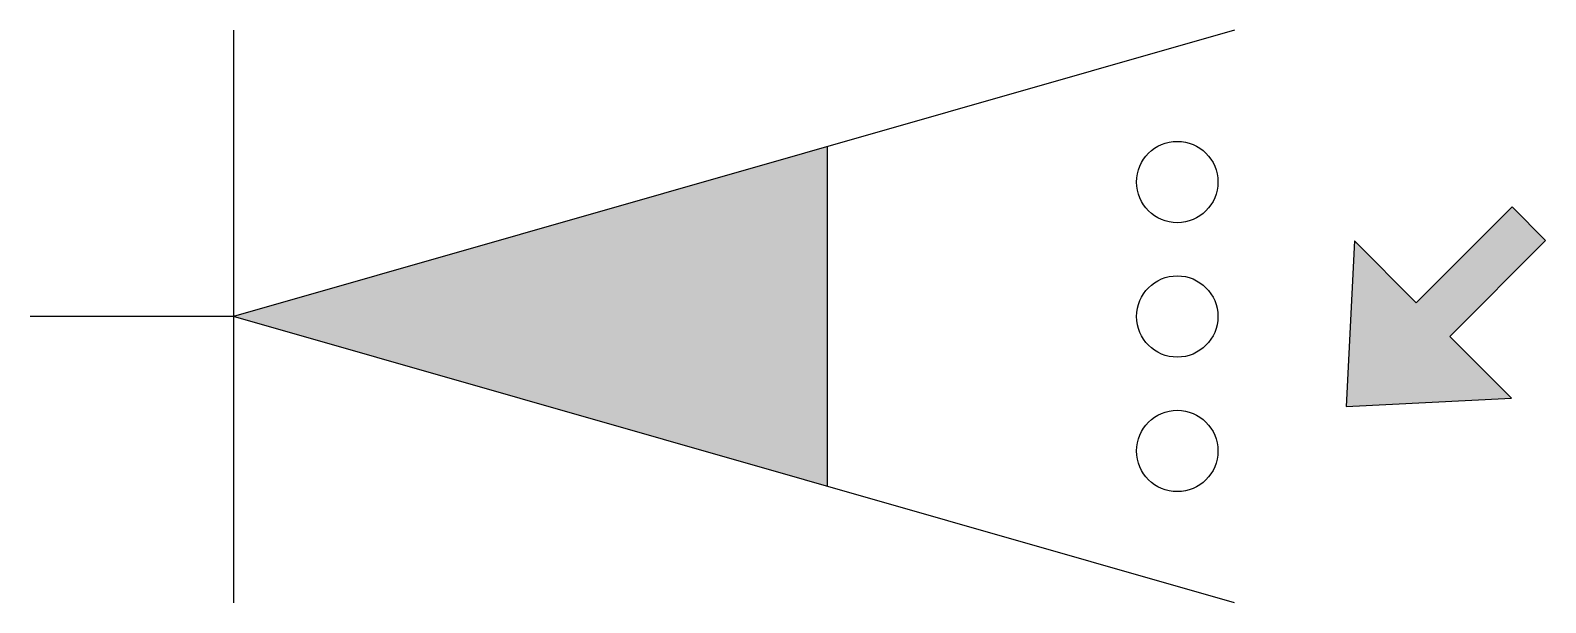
# Model space of a CAD drawing. Extents: x 0 to 11.2, y -2.1 to 2.1.
import ezdxf

# ---------------------------------------------------------------- set-up
doc = ezdxf.new("R2010")
doc.units = 0
doc.layers.get('0').update_dxf_attribs({"lineweight": 25})

msp = doc.modelspace()

# ---------------------------------------------------------------- hatches: boundary and pattern name
h = msp.add_hatch(color=256)
h.dxf.hatch_style = 1
h.paths.add_polyline_path([(11.171, 0.56), (10.924, 0.808), (10.216, 0.101), (9.761, 0.557), (9.7, -0.663), (10.92, -0.603), (10.464, -0.147)])

# ---------------------------------------------------------------- linework, layer by layer
for p, q in [((8.878, 2.11), (1.499, 0)), ((1.499, 2.11), (1.499, -2.11)), ((5.878, -1.252), (5.878, 1.252)), ((1.499, 0), (0, 0)), ((8.878, -2.11), (1.499, 0))]:
    msp.add_line(p, q)
msp.add_lwpolyline([(11.171, 0.56), (10.924, 0.808), (10.216, 0.101), (9.761, 0.557), (9.7, -0.663), (10.92, -0.603), (10.464, -0.147)], close=True)
for centre in [(8.455, 0.991), (8.455, 0), (8.455, -0.991)]:
    msp.add_circle(centre, 0.3)
msp.add_solid([(1.499, 0), (5.878, 1.252), (5.878, -1.252)])

doc.saveas('drawing.dxf')
